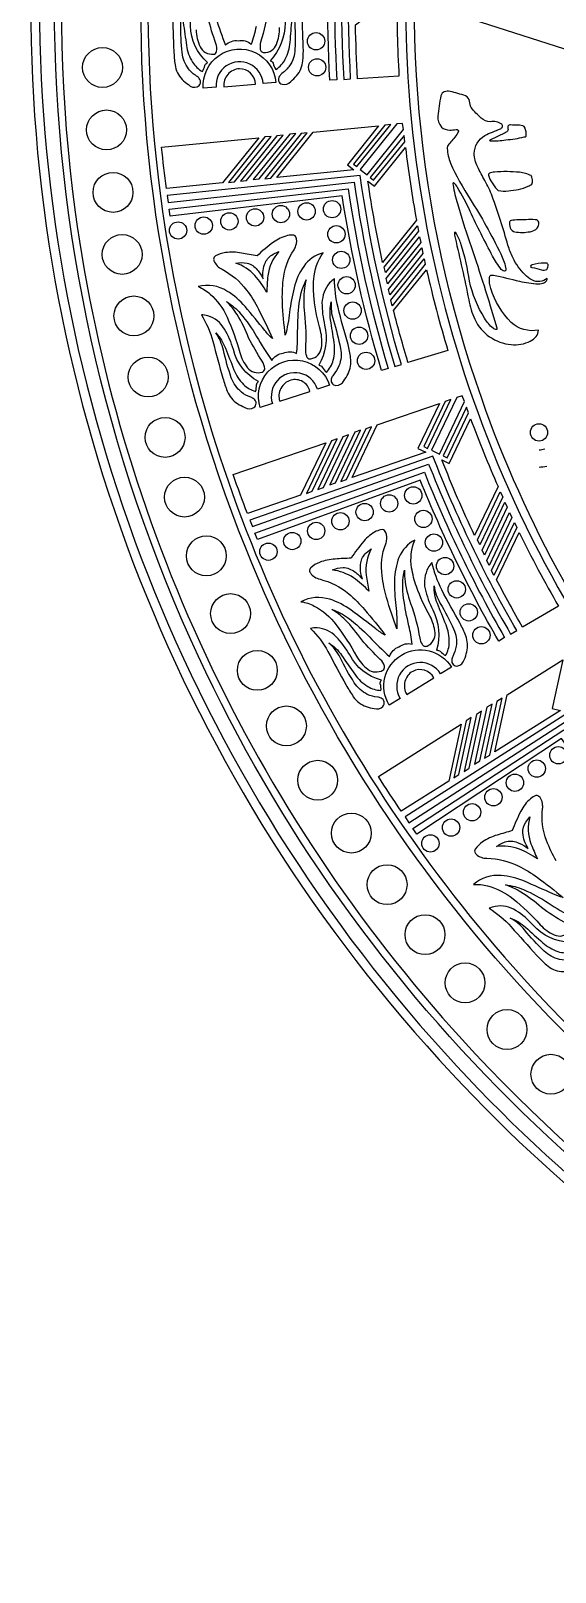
# Model space of a CAD drawing. Extents: x 0.3 to 22.9, y 0.3 to 22.9.
# Drawn here: x 0.27 to 4.06, y 0.27 to 11.4 of the extents above; entities that cross this region are included whole.
import ezdxf

# ---------------------------------------------------------------- set-up
doc = ezdxf.new("R2010")
doc.units = 0
doc.layers.get('0').update_dxf_attribs({"linetype": 'CONTINUOUS'})

msp = doc.modelspace()

# ---------------------------------------------------------------- linework, layer by layer
for points in [[(3.314, 3.874, 0.163521), (9.624, 0.446, 0.120172), (14.952, 0.785, 0.181777), (21.245, 5.695, 0.144148), (22.897, 11.895, 0.188589), (19.674, 19.502, 0.185161), (12.301, 22.881, 0.117209), (7.172, 22.009, 0.205007), (1.005, 15.597, 0.089875), (0.274, 11.59, 0.190376), (3.314, 3.874)], [(19.638, 19.449, 0.185169), (12.31, 22.818, 0.117227), (7.208, 21.957, 0.205002), (1.068, 15.587, 0.090157), (0.337, 11.59, 0.189152), (3.351, 3.926, 0.162934), (9.596, 0.515, 0.121048), (14.933, 0.845, 0.176273), (21.066, 5.526, 0.149242), (22.835, 11.88, 0.189626), (19.638, 19.449)], [(3.695, 4.714, 0.093155), (6.742, 2.309, 0.142562), (6.814, 2.227, 0.193525), (6.847, 2.146, 0.051441), (6.877, 2.121, 0.066621), (6.891, 2.044, 0.260988), (6.969, 1.974, 0.057372), (7.033, 1.968, 0.084149), (7.082, 1.81, 0.191142), (7.209, 1.698), (7.076, 1.399, -0.184586), (1.429, 7.005, -0.109103), (0.446, 11.743, -0.195614), (3.714, 19.474, -0.012747), (4.128, 19.867), (4.58, 19.365, 0.143763), (1.498, 14.386, 0.10076), (1.213, 10.191, 0.147299), (3.695, 4.714)], [(1.078, 12.013, -0.172995), (3.713, 18.562, -0.026822), (4.509, 19.369), (4.124, 19.796, 0.135351), (0.983, 14.854, 0.108341), (0.595, 10.092, 0.151917), (3.388, 4.119, 0.102753), (7.051, 1.465), (7.143, 1.674, -0.149793), (7.025, 1.812, -0.051818), (6.992, 1.92, -0.23974), (6.859, 1.996, -0.106316), (6.829, 2.095, -0.184724), (6.766, 2.2, -0.100062), (6.706, 2.272, -0.178747), (1.826, 7.666, -0.105978), (1.078, 12.013)], [(4.507, 16.481, 0.161318), (2.988, 11.268, 0.187111), (5.454, 5.554, 0.057832), (7.006, 4.305), (7.039, 4.358, -0.169929), (3.53, 8.746, -0.124473), (3.15, 12.931, -0.158039), (5.553, 17.636, -0.12047), (9.021, 19.739), (9.002, 19.799, 0.166533), (4.507, 16.481)], [(2.609, 12.451), (1.221, 12.631), (1.216, 12.581), (2.556, 12.413, 0.037416), (2.534, 11.051), (2.584, 11.054, -0.03861), (2.609, 12.451)], [(2.502, 12.376, 0.036236), (2.484, 11.048), (2.434, 11.045, -0.035121), (2.449, 12.337), (1.207, 12.481), (1.211, 12.531), (2.502, 12.376)], [(1.261, 11.736, -0.069319), (1.298, 11.531, 0.003293), (1.307, 11.254, 0.021573), (1.316, 11.156, 0.163091), (1.367, 11.051, 0.042917), (1.412, 11.013, 0.305233), (1.475, 10.998, 0.523581), (1.491, 11.057, 0.083311), (1.471, 11.075, -0.091034), (1.414, 11.126, -0.12876), (1.367, 11.244, -0.026682), (1.357, 11.451, 0.0946), (1.332, 11.584, -0.102994), (1.375, 11.461, 0.004895), (1.399, 11.296, 0.114647), (1.442, 11.176, 0.117037), (1.514, 11.107, 0.091775), (1.531, 11.152, -0.22841), (1.551, 11.172, -0.213396), (1.428, 11.438, 0.070597), (1.399, 11.597, 0.194826), (1.304, 11.718, 0.063194), (1.261, 11.736)], [(2.003, 11.186, -0.228397), (2.024, 11.168, 0.091767), (2.044, 11.123, 0.133764), (2.112, 11.197, 0.098085), (2.147, 11.319, -0.004376), (2.161, 11.485, -0.093727), (2.196, 11.61, 0.105689), (2.179, 11.477, -0.026115), (2.182, 11.269, -0.159073), (2.143, 11.149, -0.07364), (2.088, 11.094, 0.084187), (2.07, 11.074, 0.552058), (2.089, 11.016, 0.281245), (2.151, 11.036, 0.045897), (2.194, 11.077, 0.153219), (2.239, 11.185, 0.034723), (2.242, 11.283, -0.010062), (2.234, 11.56, -0.06242), (2.257, 11.766, 0.082414), (2.216, 11.746, 0.163037), (2.129, 11.62, 0.060795), (2.11, 11.459, -0.191072), (2.003, 11.186)], [(1.988, 11.573, -0.04104), (1.934, 11.319, 0.105695), (1.931, 11.273, 0.417264), (1.957, 11.244, 0.315822), (2.049, 11.304, 0.100693), (2.071, 11.426, -0.039245)], [(2.919, 11.678, 0.017339), (2.933, 11.074), (2.634, 11.056, -0.010801), (2.619, 11.445), (2.919, 11.678)], [(3.159, 11.583), (5.579, 10.806, -0.162306), (5.657, 10.737, -0.3518), (5.631, 10.643, -0.116634), (5.555, 10.61, 0.177422), (5.591, 10.709, 0.2662), (5.536, 10.792, 0.241317), (5.408, 10.796, 0.156254), (5.304, 10.696, 0.192648), (5.267, 10.553, 0.180468), (5.325, 10.44, 0.134068), (5.49, 10.363, 0.125498), (5.7, 10.388, 0.134889), (5.907, 10.542, 0.169941), (5.964, 10.709, 0.068337), (5.921, 10.998, 0.155573), (5.785, 11.215, 0.078925), (5.601, 11.322, 0.027897), (5.508, 11.353, 0.018006), (5.165, 11.434, -0.020563)], [(1.468, 11.408, 0.097495), (1.497, 11.287, 0.303775), (1.593, 11.232, 0.328961), (1.616, 11.252, 0.139733), (1.611, 11.31, -0.030983), (1.555, 11.496, 0.043947)], [(1.613, 11.49, 0.022628), (1.68, 11.299, -0.23704), (1.772, 11.33, -0.237042), (1.866, 11.304, 0.028703), (1.904, 11.434, -0.022626)], [(1.612, 10.994), (1.52, 10.987, -1.000002), (2.044, 11.028), (1.952, 11.021, 1.000003), (1.612, 10.994)], [(1.781, 11.128, 0.424429), (1.668, 10.998), (1.897, 11.016, 0.404839), (1.781, 11.128)], [(3.587, 9.62, -0.239955), (3.596, 9.637, -0.114215), (3.616, 9.637, -0.011732), (3.802, 9.594, 0.050363), (3.939, 9.575, 0.130913), (3.984, 9.585, 0.266823), (4.004, 9.614, -0.314277), (3.892, 9.603, -0.07793), (3.844, 9.64, -0.094005), (3.755, 9.764, -0.032873), (3.72, 9.853, 0.016915), (3.606, 10.207, 0.046284), (3.553, 10.32, -0.01161), (3.5, 10.421, -0.115586), (3.476, 10.515, -0.264305), (3.553, 10.645, -0.055377), (3.608, 10.671, 0.031175), (3.666, 10.695, 0.160631), (3.68, 10.708, 0.325655), (3.675, 10.727, 0.207739), (3.593, 10.745, -0.177594), (3.526, 10.772, -0.040686), (3.455, 10.847, -0.097106), (3.442, 10.893, 0.243779), (3.414, 10.931, 0.033356), (3.302, 10.964, 0.133761), (3.26, 10.962, 0.264955), (3.236, 10.933, 0.033552), (3.214, 10.785, 0.191789), (3.239, 10.707, 0.183799), (3.299, 10.685, 0.040106), (3.345, 10.689, -0.195707), (3.359, 10.685, -0.302885), (3.36, 10.671), (3.35, 10.652, -0.04083), (3.292, 10.583, 0.189151), (3.281, 10.551, 0.082232), (3.305, 10.447, 0.042666), (3.447, 10.187, -0.026574), (3.668, 9.791, -0.054253), (3.703, 9.693, -0.176244), (3.702, 9.669, -0.385211), (3.685, 9.668, -0.107876), (3.671, 9.679, -0.042499), (3.609, 9.775, -0.013697), (3.447, 10.098, 0.02372), (3.356, 10.271, 0.094225), (3.328, 10.305, 0.388329), (3.324, 10.305, 0.16029), (3.323, 10.287, 0.028879), (3.355, 10.154), (3.406, 9.985, -0.008338), (3.592, 9.417), (3.639, 9.258, -0.209633), (3.639, 9.245, -0.184522), (3.612, 9.254, -0.0762), (3.551, 9.326, -0.081612), (3.441, 9.595, 0.043413), (3.383, 9.857, 0.052244), (3.348, 9.936, 0.161263), (3.337, 9.948), (3.335, 9.946, 0.116787), (3.339, 9.906, -0.005434), (3.437, 9.46, 0.05897), (3.48, 9.319, 0.264133), (3.743, 9.136, 0.137257), (3.881, 9.161, 0.11395), (3.924, 9.195, 0.165524), (3.94, 9.241, -0.238952), (3.744, 9.295, -0.118661), (3.596, 9.54, -0.101511), (3.587, 9.62)], [(3.739, 10.722, 0.350282), (3.72, 10.713, 0.070293), (3.721, 10.688), (3.72, 10.683, -0.132974), (3.7, 10.666), (3.589, 10.613), (3.586, 10.61), (3.591, 10.608, 0.050175), (3.705, 10.614, 0.029899), (3.837, 10.635, 0.14259), (3.851, 10.641, 0.106207), (3.852, 10.659, 0.090029), (3.838, 10.711, 0.126166), (3.79, 10.721, -0.028696), (3.739, 10.722)], [(1.219, 10.561), (1.922, 10.63), (1.658, 10.303), (1.254, 10.263, -0.007155), (1.219, 10.561)], [(3.059, 10.035), (2.814, 9.73, -0.016537), (2.709, 10.315), (2.755, 10.279), (2.98, 10.558, 0.015199), (3.059, 10.035)], [(2.95, 8.992, -0.03861), (2.653, 10.358), (1.26, 10.213), (1.267, 10.163), (2.609, 10.309, 0.037416), (2.903, 8.978), (2.95, 8.992)], [(3.892, 10.295, 0.179936), (3.897, 10.308, 0.10365), (3.893, 10.345, 0.16514), (3.887, 10.356, 0.073783), (3.804, 10.38, 0.044649), (3.622, 10.382, 0.076003), (3.586, 10.373, 0.40481), (3.58, 10.36, 0.087052), (3.605, 10.305), (3.631, 10.268, 0.084391), (3.65, 10.249, 0.09489), (3.723, 10.247, 0.0971), (3.866, 10.28, 0.055054), (3.892, 10.295)], [(2.807, 8.949, -0.035121), (2.523, 10.211), (1.281, 10.063), (1.274, 10.113), (2.566, 10.26, 0.036236), (2.855, 8.964), (2.807, 8.949)], [(3.917, 10.037, 0.046088), (3.851, 10.038, 0.022804), (3.742, 10.033, 0.428787), (3.732, 10.014, 0.127811), (3.741, 9.969, 0.231187), (3.782, 9.948, 0.08139), (3.894, 9.954, 0.228204), (3.938, 9.989, 0.161979), (3.943, 10.021, 0.271536), (3.917, 10.037)], [(2.026, 9.875, 0.029977), (1.908, 9.777, 0.006865), (1.795, 9.797, 0.080038), (1.679, 9.8, 0.087985), (1.608, 9.777, 0.130338), (1.598, 9.767, 0.220522), (1.597, 9.741, 0.180307), (1.655, 9.68, -0.112894), (1.832, 9.53, -0.041792), (1.918, 9.393, -0.017285), (2.019, 9.179, -0.040807), (1.964, 9.238, 0.008081), (1.822, 9.41, 0.082696), (1.691, 9.523, 0.200712), (1.483, 9.555, -0.090301), (1.569, 9.501, -0.103823), (1.692, 9.335, -0.037053), (1.783, 9.08, 0.09749), (1.839, 8.969, 0.303783), (1.945, 8.938, 0.32896), (1.963, 8.962, 0.139734), (1.945, 9.017, -0.030982), (1.847, 9.186, 0.043946), (1.764, 9.353, 0.060658), (1.687, 9.448, -0.072435), (1.789, 9.359, -0.044627), (1.905, 9.194, 0.022628), (2.015, 9.022, -0.237044), (2.097, 9.074, -0.237041), (2.194, 9.071, 0.028705), (2.201, 9.206, -0.022626), (2.21, 9.409, -0.09076), (2.263, 9.604, 0.038698), (2.25, 9.544, 0.05429), (2.251, 9.361, -0.041046), (2.257, 9.101, 0.105698), (2.264, 9.055, 0.417259), (2.297, 9.033, 0.315824), (2.373, 9.113, 0.100692), (2.366, 9.237, -0.039246), (2.32, 9.468, -0.043062), (2.317, 9.608, -0.14039), (2.386, 9.798, 0.179228), (2.245, 9.701, 0.090204), (2.176, 9.547, 0.032357), (2.143, 9.369, -0.036865), (2.112, 9.204, -0.017127), (2.091, 9.44, -0.032565), (2.097, 9.601, -0.123106), (2.175, 9.821, 0.074226), (2.189, 9.851, 0.197384), (2.189, 9.915, 0.204858), (2.174, 9.926, 0.080144), (2.129, 9.923, 0.102684), (2.026, 9.875)], [(1.978, 9.514, 0.047483), (1.893, 9.635, 0.112241), (1.755, 9.725, -0.07702), (1.836, 9.725, -0.149986), (1.91, 9.676, -0.052628), (1.952, 9.611, -0.134436), (1.968, 9.728, -0.182421), (2.024, 9.788), (2.066, 9.809, 0.160347), (1.986, 9.632, 0.019727), (1.978, 9.514)], [(3.883, 9.702, 0.403892), (3.893, 9.693, -0.046201), (3.961, 9.676, 0.240419), (4, 9.679, 0.23873), (4.009, 9.714, 0.200872), (4.002, 9.723, 0.086348), (3.982, 9.725, 0.078309), (3.895, 9.712, 0.237221), (3.883, 9.702)], [(2.458, 9.023, 0.098085), (2.465, 9.15, -0.004379), (2.439, 9.315, -0.093725), (2.444, 9.445, 0.105691), (2.459, 9.311, -0.026119), (2.51, 9.109, -0.159066), (2.499, 8.983, -0.073649), (2.459, 8.917, 0.084199), (2.446, 8.894, 0.552061), (2.478, 8.842, 0.281242), (2.534, 8.875, 0.0459), (2.565, 8.925, 0.153217), (2.584, 9.04, 0.034724), (2.565, 9.137, -0.010062), (2.493, 9.404, -0.062419), (2.468, 9.611, 0.082415), (2.432, 9.581, 0.163035), (2.377, 9.438, 0.060796), (2.396, 9.277, -0.19107), (2.355, 8.987, -0.228403), (2.379, 8.974, 0.091771), (2.409, 8.935, 0.117034), (2.458, 9.023)], [(3.286, 9.093), (2.998, 9.007, -0.010801), (2.894, 9.382), (3.132, 9.677, 0.01734), (3.286, 9.093)], [(1.904, 8.846, -0.2284), (1.918, 8.87, -0.213397), (1.737, 9.1, 0.070597), (1.672, 9.248, 0.194828), (1.552, 9.344, 0.063197), (1.506, 9.351, -0.069319), (1.589, 9.16, 0.003294), (1.661, 8.893, 0.021574), (1.693, 8.8, 0.163095), (1.767, 8.71, 0.042912), (1.82, 8.683, 0.305237), (1.885, 8.682, 0.523578), (1.886, 8.743, 0.08331), (1.863, 8.756, -0.091034), (1.795, 8.793, -0.128758), (1.722, 8.897, -0.026683), (1.665, 9.096, 0.094601), (1.61, 9.22, -0.102994), (1.68, 9.11, 0.004896), (1.741, 8.955, 0.114646), (1.811, 8.848, 0.117038), (1.897, 8.797, 0.091777), (1.904, 8.846)], [(2.344, 8.815, 1.000001), (2.019, 8.71), (1.931, 8.682, -1.000001), (2.431, 8.843), (2.344, 8.815)], [(2.29, 8.798, 0.432051), (2.152, 8.879, 0.424429), (2.072, 8.727), (2.29, 8.798)], [(3.243, 8.303), (3.296, 8.278), (3.45, 8.601, 0.015198), (3.648, 8.111), (3.479, 7.757, -0.016537), (3.243, 8.303)], [(1.736, 8.198), (2.404, 8.428), (2.222, 8.048), (1.838, 7.916, -0.007155), (1.736, 8.198)], [(3.944, 8.377, 0.08338), (3.985, 8.384)], [(3.783, 7.071, -0.03861), (3.178, 8.331), (1.856, 7.869), (1.874, 7.822), (3.147, 8.274, 0.037416), (3.739, 7.046), (3.783, 7.071)], [(3.944, 8.252, 0.056731), (4.001, 8.259)], [(3.696, 7.021), (3.653, 6.996, -0.035121), (3.086, 8.158), (1.911, 7.728), (1.893, 7.775), (3.116, 8.216, 0.036236), (3.696, 7.021)], [(3.157, 7.174, -0.039243), (3.059, 7.389, -0.043065), (3.024, 7.524, -0.14039), (3.048, 7.725, 0.179229), (2.933, 7.599, 0.090204), (2.901, 7.432, 0.032357), (2.91, 7.252, -0.036865), (2.917, 7.084, -0.017125), (2.843, 7.309, -0.032568), (2.811, 7.467, -0.123093), (2.837, 7.698, 0.074221), (2.844, 7.731, 0.197388), (2.829, 7.794, 0.204832), (2.811, 7.801, 0.080147), (2.769, 7.788, 0.097786), (2.679, 7.717, 0.029975), (2.587, 7.594, 0.006863), (2.473, 7.588, 0.080037), (2.359, 7.564, 0.088011), (2.296, 7.525, 0.13032), (2.288, 7.513, 0.220517), (2.293, 7.488, 0.180306), (2.363, 7.442, -0.112895), (2.57, 7.337, -0.04179), (2.685, 7.223, -0.017287), (2.833, 7.038, -0.040808), (2.766, 7.083, 0.008083), (2.588, 7.218, 0.082696), (2.434, 7.297, 0.200713), (2.225, 7.28, -0.0903), (2.321, 7.248, -0.103824), (2.479, 7.114, -0.037055), (2.626, 6.887, 0.097492), (2.707, 6.792, 0.303781), (2.817, 6.786, 0.328959), (2.828, 6.814, 0.139733), (2.798, 6.863, -0.030982), (2.664, 7.005, 0.043947), (2.545, 7.148, 0.060656), (2.448, 7.224, -0.072436), (2.568, 7.161, -0.044627), (2.719, 7.026, 0.022628), (2.865, 6.885, -0.237041), (2.933, 6.954, -0.237046), (3.029, 6.973, 0.028704), (3.005, 7.106, -0.022625), (2.966, 7.306, -0.09076), (2.972, 7.508, 0.038698), (2.974, 7.447, 0.05429), (3.017, 7.268, -0.041049), (3.083, 7.017, 0.1057), (3.1, 6.974, 0.417264), (3.137, 6.96, 0.315822), (3.193, 7.055, 0.101181), (3.157, 7.174)], [(4.085, 7.247), (3.826, 7.096, -0.010801), (3.638, 7.437), (3.801, 7.779, 0.01734), (4.085, 7.247)], [(2.45, 7.509, -0.077022), (2.529, 7.527, -0.149987), (2.613, 7.496, -0.052626), (2.669, 7.443, -0.134436), (2.657, 7.56, -0.182424), (2.697, 7.632), (2.733, 7.662, 0.160349), (2.697, 7.471, 0.019723), (2.716, 7.355, 0.047483), (2.605, 7.453, 0.112237), (2.45, 7.509)], [(3.357, 6.816, 0.281243), (3.404, 6.861, 0.0459), (3.423, 6.917, 0.153218), (3.415, 7.034, 0.034723), (3.374, 7.123, -0.010062), (3.242, 7.366, -0.06242), (3.171, 7.562, 0.082413), (3.143, 7.525, 0.163034), (3.121, 7.373, 0.060796), (3.177, 7.221, -0.191069), (3.204, 6.929, -0.228401), (3.231, 6.922, 0.091767), (3.269, 6.891, 0.133763), (3.296, 6.987, 0.098086), (3.273, 7.112, -0.004377), (3.21, 7.267, -0.093726), (3.186, 7.395, 0.10569), (3.231, 7.268, -0.026115), (3.327, 7.083, -0.159077), (3.346, 6.958, -0.07363), (3.322, 6.885, 0.084186), (3.314, 6.859, 0.523594), (3.357, 6.816)], [(2.779, 6.591, -0.09103), (2.704, 6.611, -0.12876), (2.61, 6.695, -0.026682), (2.508, 6.876, 0.0946), (2.426, 6.983, -0.102994), (2.519, 6.893, 0.004896), (2.615, 6.756, 0.114647), (2.707, 6.668, 0.117035), (2.803, 6.639, 0.091772), (2.798, 6.687, -0.228393), (2.806, 6.714, -0.213398), (2.577, 6.896, 0.070596), (2.479, 7.026, 0.19483), (2.341, 7.091, 0.063196), (2.295, 7.087, -0.06932), (2.419, 6.921, 0.003291), (2.551, 6.678, 0.021576), (2.603, 6.594, 0.163089), (2.696, 6.523, 0.042915), (2.754, 6.509, 0.305232), (2.817, 6.524, 0.523576), (2.804, 6.583, 0.084215), (2.779, 6.591)], [(3.233, 6.759, 1), (2.941, 6.582), (2.862, 6.534, -0.999999), (3.312, 6.806), (3.233, 6.759)], [(3.032, 6.777, 0.42443), (2.989, 6.611), (3.185, 6.73, 0.40484), (3.032, 6.777)], [(4.139, 6.417, 0.037416), (4.999, 5.359), (5.035, 5.394, -0.03861), (4.157, 6.48), (2.977, 5.726), (3.005, 5.684), (4.139, 6.417)], [(2.784, 6.019), (3.381, 6.396), (3.292, 5.985), (2.949, 5.768, -0.007155), (2.784, 6.019)], [(4.106, 6.291), (3.063, 5.602), (3.034, 5.643), (4.123, 6.354, 0.036236), (4.963, 5.325), (4.926, 5.291, -0.035121), (4.106, 6.291)], [(4.067, 5.408, -0.032567), (3.999, 5.555, -0.123102), (3.97, 5.786, 0.074232), (3.969, 5.82, 0.197382), (3.94, 5.877, 0.204834), (3.922, 5.88, 0.080147), (3.883, 5.857, 0.102684), (3.813, 5.767)], [(3.813, 5.767, 0.029977), (3.751, 5.627, 0.006864), (3.642, 5.595, 0.080041), (3.536, 5.545, 0.088007), (3.484, 5.492, 0.130313), (3.479, 5.479, 0.220516), (3.49, 5.456, 0.180308), (3.568, 5.427, -0.112895), (3.794, 5.372, -0.041791), (3.932, 5.289, -0.017286), (4.119, 5.143, -0.040808), (4.043, 5.171, 0.008084), (3.839, 5.261, 0.082694), (3.671, 5.303, 0.200713), (3.471, 5.238, -0.090301), (3.573, 5.228, -0.103824), (3.757, 5.135, -0.03705), (3.953, 4.948, 0.097488), (4.053, 4.874, 0.303788), (4.161, 4.894, 0.32896)], [(3.799, 5.537, -0.052625), (3.866, 5.499, -0.134432), (3.827, 5.61, -0.182427), (3.85, 5.689), (3.878, 5.726, 0.160348), (3.886, 5.532, 0.019724), (3.932, 5.424, 0.047483), (3.802, 5.494, 0.11224), (3.638, 5.512, -0.077021), (3.71, 5.549, -0.167395), (3.799, 5.537)], [(4.125, 4.965, -0.030981), (3.962, 5.072, 0.043947), (3.813, 5.183, 0.060657), (3.702, 5.235, -0.072436), (3.833, 5.201, -0.044627), (4.011, 5.105, 0.022629), (4.185, 5.001, -0.237041)], [(4.081, 4.754, 0.117036), (4.181, 4.747, 0.091773), (4.165, 4.793, -0.22841), (4.167, 4.821, -0.213398), (3.902, 4.945, 0.070597), (3.778, 5.049, 0.194817), (3.628, 5.08, 0.063207), (3.584, 5.066, -0.069319), (3.743, 4.933, 0.003293), (3.927, 4.727, 0.021576), (3.998, 4.658, 0.16309), (4.105, 4.61, 0.042912), (4.163, 4.61, 0.305236), (4.222, 4.638, 0.523578), (4.196, 4.694, 0.083313), (4.169, 4.695, -0.091033), (4.092, 4.697, -0.128761), (3.981, 4.757, -0.026682), (3.84, 4.91, 0.0946), (3.736, 4.996, -0.102994), (3.847, 4.929, 0.004895), (3.972, 4.817, 0.097994), (4.081, 4.754)]]:
    msp.add_lwpolyline(points, format="xyb")
for points in [[(2.786, 10.716), (2.56, 10.435), (2.608, 10.397), (2.05, 10.342), (2.314, 10.669), (2.786, 10.716)], [(2.83, 10.72), (2.604, 10.44), (2.629, 10.421), (2.874, 10.725), (2.83, 10.72)], [(2.965, 10.688), (2.959, 10.733), (2.917, 10.729), (2.653, 10.401), (2.702, 10.362), (2.965, 10.688)], [(1.745, 10.311), (2.009, 10.639), (1.965, 10.635), (1.701, 10.307), (1.745, 10.311)], [(2.052, 10.643), (1.789, 10.316), (1.832, 10.32), (2.096, 10.648), (2.052, 10.643)], [(2.144, 10.655), (1.88, 10.328), (1.924, 10.332), (2.187, 10.66), (2.144, 10.655)], [(2.27, 10.665), (2.227, 10.661), (1.963, 10.333), (2.007, 10.337), (2.27, 10.665)], [(2.97, 10.645), (2.726, 10.342), (2.75, 10.323), (2.975, 10.601), (2.97, 10.645)], [(3.075, 9.955), (2.835, 9.656), (2.826, 9.695), (3.067, 9.994), (3.075, 9.955)], [(2.85, 9.576), (2.841, 9.614), (3.082, 9.914), (3.09, 9.874), (2.85, 9.576)], [(2.866, 9.496), (2.857, 9.535), (3.098, 9.834), (3.106, 9.794), (2.866, 9.496)], [(2.874, 9.456), (3.115, 9.755), (3.123, 9.716), (2.883, 9.417), (2.874, 9.456)], [(3.126, 8.359), (2.595, 8.177), (2.776, 8.556), (3.225, 8.711), (3.07, 8.385), (3.126, 8.359)], [(3.267, 8.725), (3.112, 8.4), (3.14, 8.387), (3.308, 8.739), (3.267, 8.725)], [(3.225, 8.346), (3.405, 8.725), (3.39, 8.767), (3.35, 8.753), (3.168, 8.373), (3.225, 8.346)], [(3.42, 8.684), (3.253, 8.333), (3.281, 8.319), (3.435, 8.643), (3.42, 8.684)], [(2.347, 8.091), (2.388, 8.105), (2.569, 8.485), (2.528, 8.471), (2.347, 8.091)], [(2.433, 8.124), (2.474, 8.138), (2.655, 8.518), (2.614, 8.503), (2.433, 8.124)], [(2.554, 8.162), (2.735, 8.542), (2.694, 8.528), (2.512, 8.148), (2.554, 8.162)], [(2.264, 8.062), (2.305, 8.077), (2.486, 8.456), (2.445, 8.442), (2.264, 8.062)], [(3.664, 8.073), (3.682, 8.036), (3.517, 7.691), (3.499, 7.726), (3.664, 8.073)], [(3.55, 7.616), (3.533, 7.651), (3.698, 7.998), (3.715, 7.962), (3.55, 7.616)], [(3.749, 7.888), (3.584, 7.542), (3.567, 7.577), (3.732, 7.924), (3.749, 7.888)], [(3.767, 7.851), (3.784, 7.815), (3.619, 7.469), (3.601, 7.504), (3.767, 7.851)], [(4.099, 6.495), (3.625, 6.196), (3.714, 6.607), (4.115, 6.86), (4.039, 6.508), (4.099, 6.495)], [(3.588, 6.172), (3.677, 6.583), (3.64, 6.56), (3.551, 6.149), (3.588, 6.172)], [(3.529, 6.49), (3.492, 6.466), (3.403, 6.055), (3.44, 6.078), (3.529, 6.49)], [(3.479, 6.107), (3.516, 6.13), (3.605, 6.541), (3.568, 6.518), (3.479, 6.107)], [(3.366, 6.032), (3.455, 6.443), (3.418, 6.419), (3.329, 6.008), (3.366, 6.032)]]:
    msp.add_lwpolyline(points)
for centre, radius in [((2.334, 11.326), 0.0625), ((0.792, 11.137), 0.144), ((2.342, 11.138), 0.0625), ((0.821, 10.686), 0.144), ((0.868, 10.235), 0.144), ((2.08, 10.078), 0.0625), ((2.266, 10.098), 0.0625), ((2.45, 10.114), 0.0625), ((1.338, 9.96), 0.0625), ((1.523, 9.995), 0.0625), ((1.708, 10.026), 0.0625), ((1.894, 10.054), 0.0625), ((0.934, 9.787), 0.144), ((2.481, 9.933), 0.0625), ((2.516, 9.748), 0.0625), ((2.555, 9.565), 0.0625), ((1.019, 9.343), 0.144), ((2.598, 9.382), 0.0625), ((2.645, 9.2), 0.0625), ((1.122, 8.902), 0.144), ((2.695, 9.019), 0.0625), ((1.244, 8.466), 0.144), ((3.944, 8.502), 0.0625), ((1.384, 8.035), 0.144), ((2.862, 7.989), 0.0625), ((3.036, 8.047), 0.0625), ((2.51, 7.861), 0.0625), ((2.685, 7.927), 0.0625), ((3.109, 7.878), 0.0625), ((2.335, 7.791), 0.0625), ((1.542, 7.611), 0.144), ((1.99, 7.641), 0.0625), ((2.162, 7.718), 0.0625), ((3.185, 7.707), 0.0625), ((3.266, 7.537), 0.0625), ((3.35, 7.369), 0.0625), ((1.717, 7.194), 0.144), ((3.437, 7.203), 0.0625), ((3.528, 7.038), 0.0625), ((1.91, 6.784), 0.144), ((2.12, 6.383), 0.144), ((4.084, 6.171), 0.0625), ((2.346, 5.991), 0.144), ((3.928, 6.075), 0.0625), ((3.77, 5.973), 0.0625), ((3.615, 5.868), 0.0625), ((3.461, 5.76), 0.0625), ((2.589, 5.609), 0.144), ((3.309, 5.649), 0.0625), ((3.16, 5.535), 0.0625), ((2.847, 5.237), 0.144), ((3.121, 4.876), 0.144), ((3.41, 4.528), 0.144), ((3.713, 4.191), 0.144), ((4.03, 3.868), 0.144)]:
    msp.add_circle(centre, radius)

doc.saveas('drawing.dxf')
